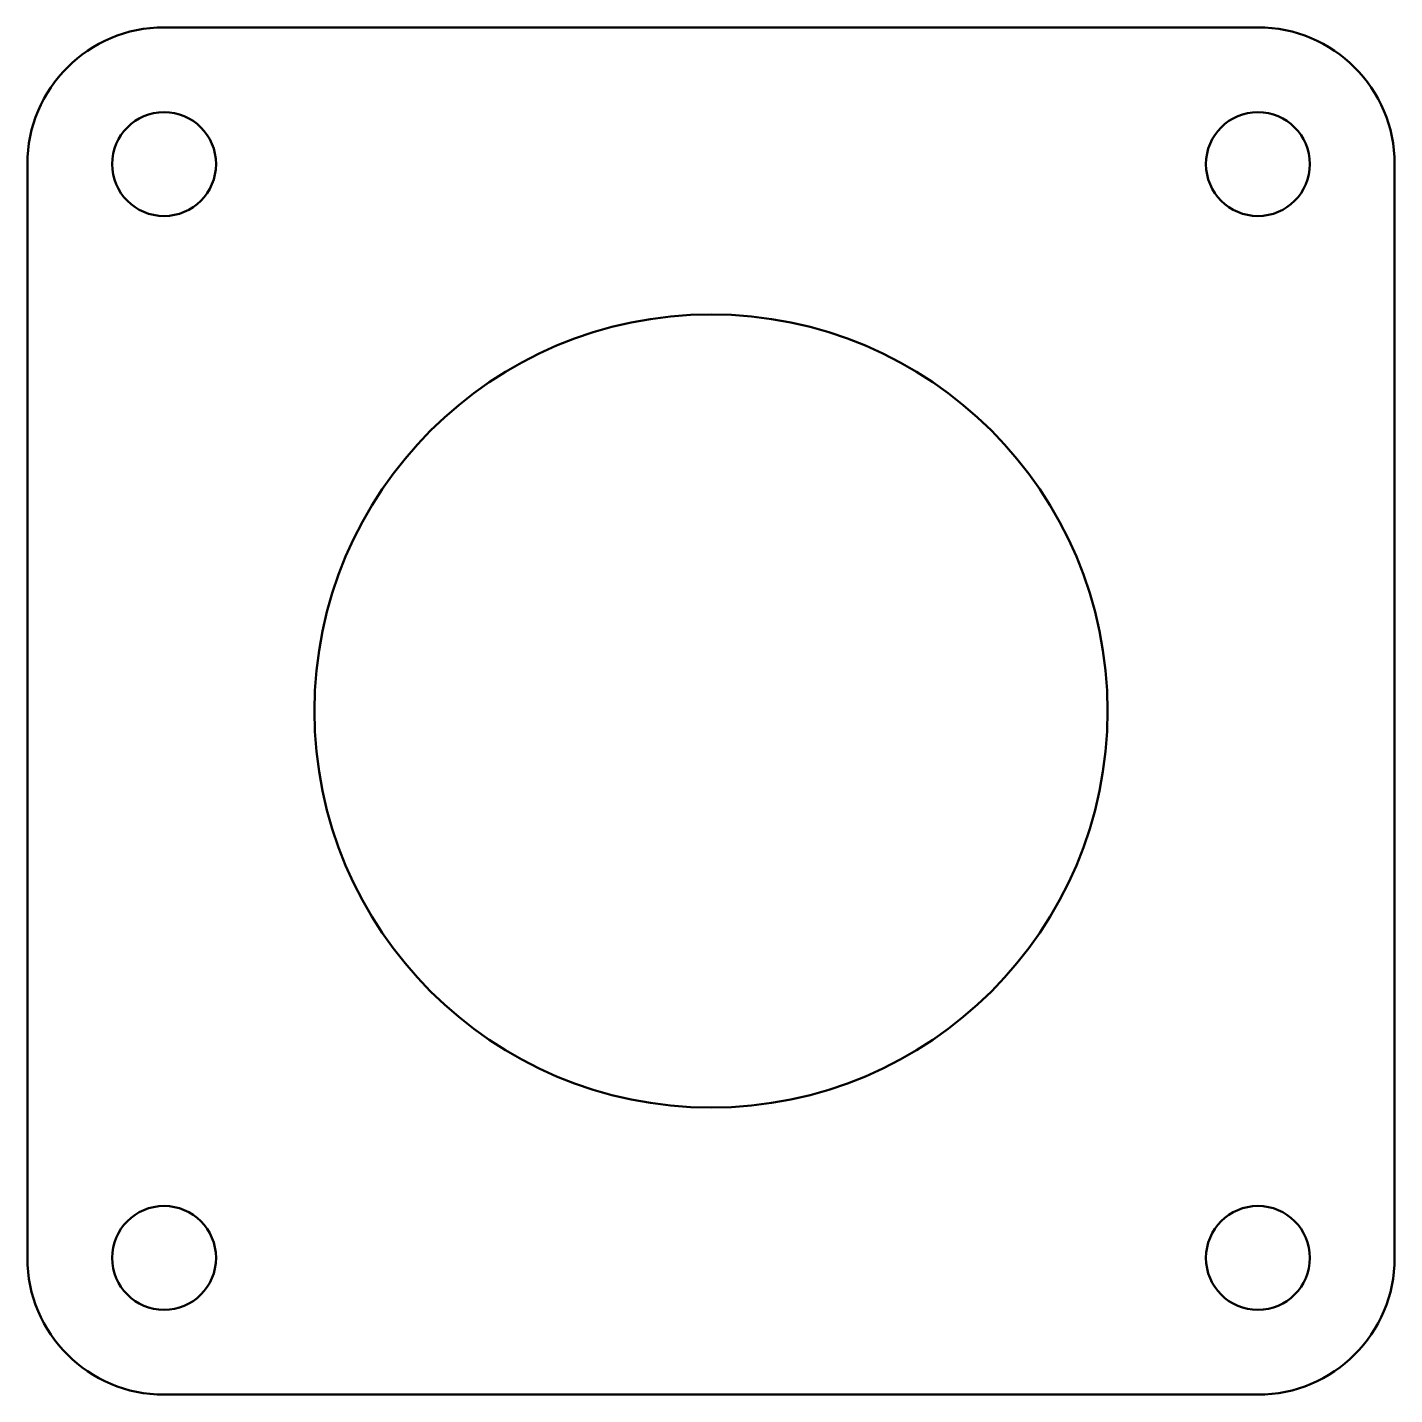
# Model space of a CAD drawing. Header units: inches. Extents: x -0.5 to 4.5, y 0 to 5.
import ezdxf

# ---------------------------------------------------------------- set-up
doc = ezdxf.new("R2010")
doc.units = ezdxf.units.IN
doc.header["$MEASUREMENT"] = 0
doc.layers.add('IV_EXTERIOR_PROFILES', color=7, linetype='Continuous', lineweight=50)
doc.layers.add('IV_INTERIOR_PROFILES', color=7, linetype='Continuous', lineweight=50)

msp = doc.modelspace()

# ---------------------------------------------------------------- linework, layer by layer
at = {"layer": 'IV_EXTERIOR_PROFILES'}
for p, q in [((0, 5), (4, 5)), ((-0.5, 0.5), (-0.5, 4.5)), ((4.5, 4.5), (4.5, 0.5)), ((4, 0), (0, 0))]:
    msp.add_line(p, q, dxfattribs=at)
for centre, start, end in [((0, 4.5), 90, 180), ((4, 4.5), 0, 90), ((0, 0.5), 180, 270), ((4, 0.5), 270, 0)]:
    msp.add_arc(centre, 0.5, start, end, dxfattribs=at)
at = {"layer": 'IV_INTERIOR_PROFILES'}
for centre, radius in [((0, 4.5), 0.19), ((4, 4.5), 0.19), ((2, 2.5), 1.45), ((0, 0.5), 0.19), ((4, 0.5), 0.19)]:
    msp.add_circle(centre, radius, dxfattribs=at)

doc.saveas('drawing.dxf')
